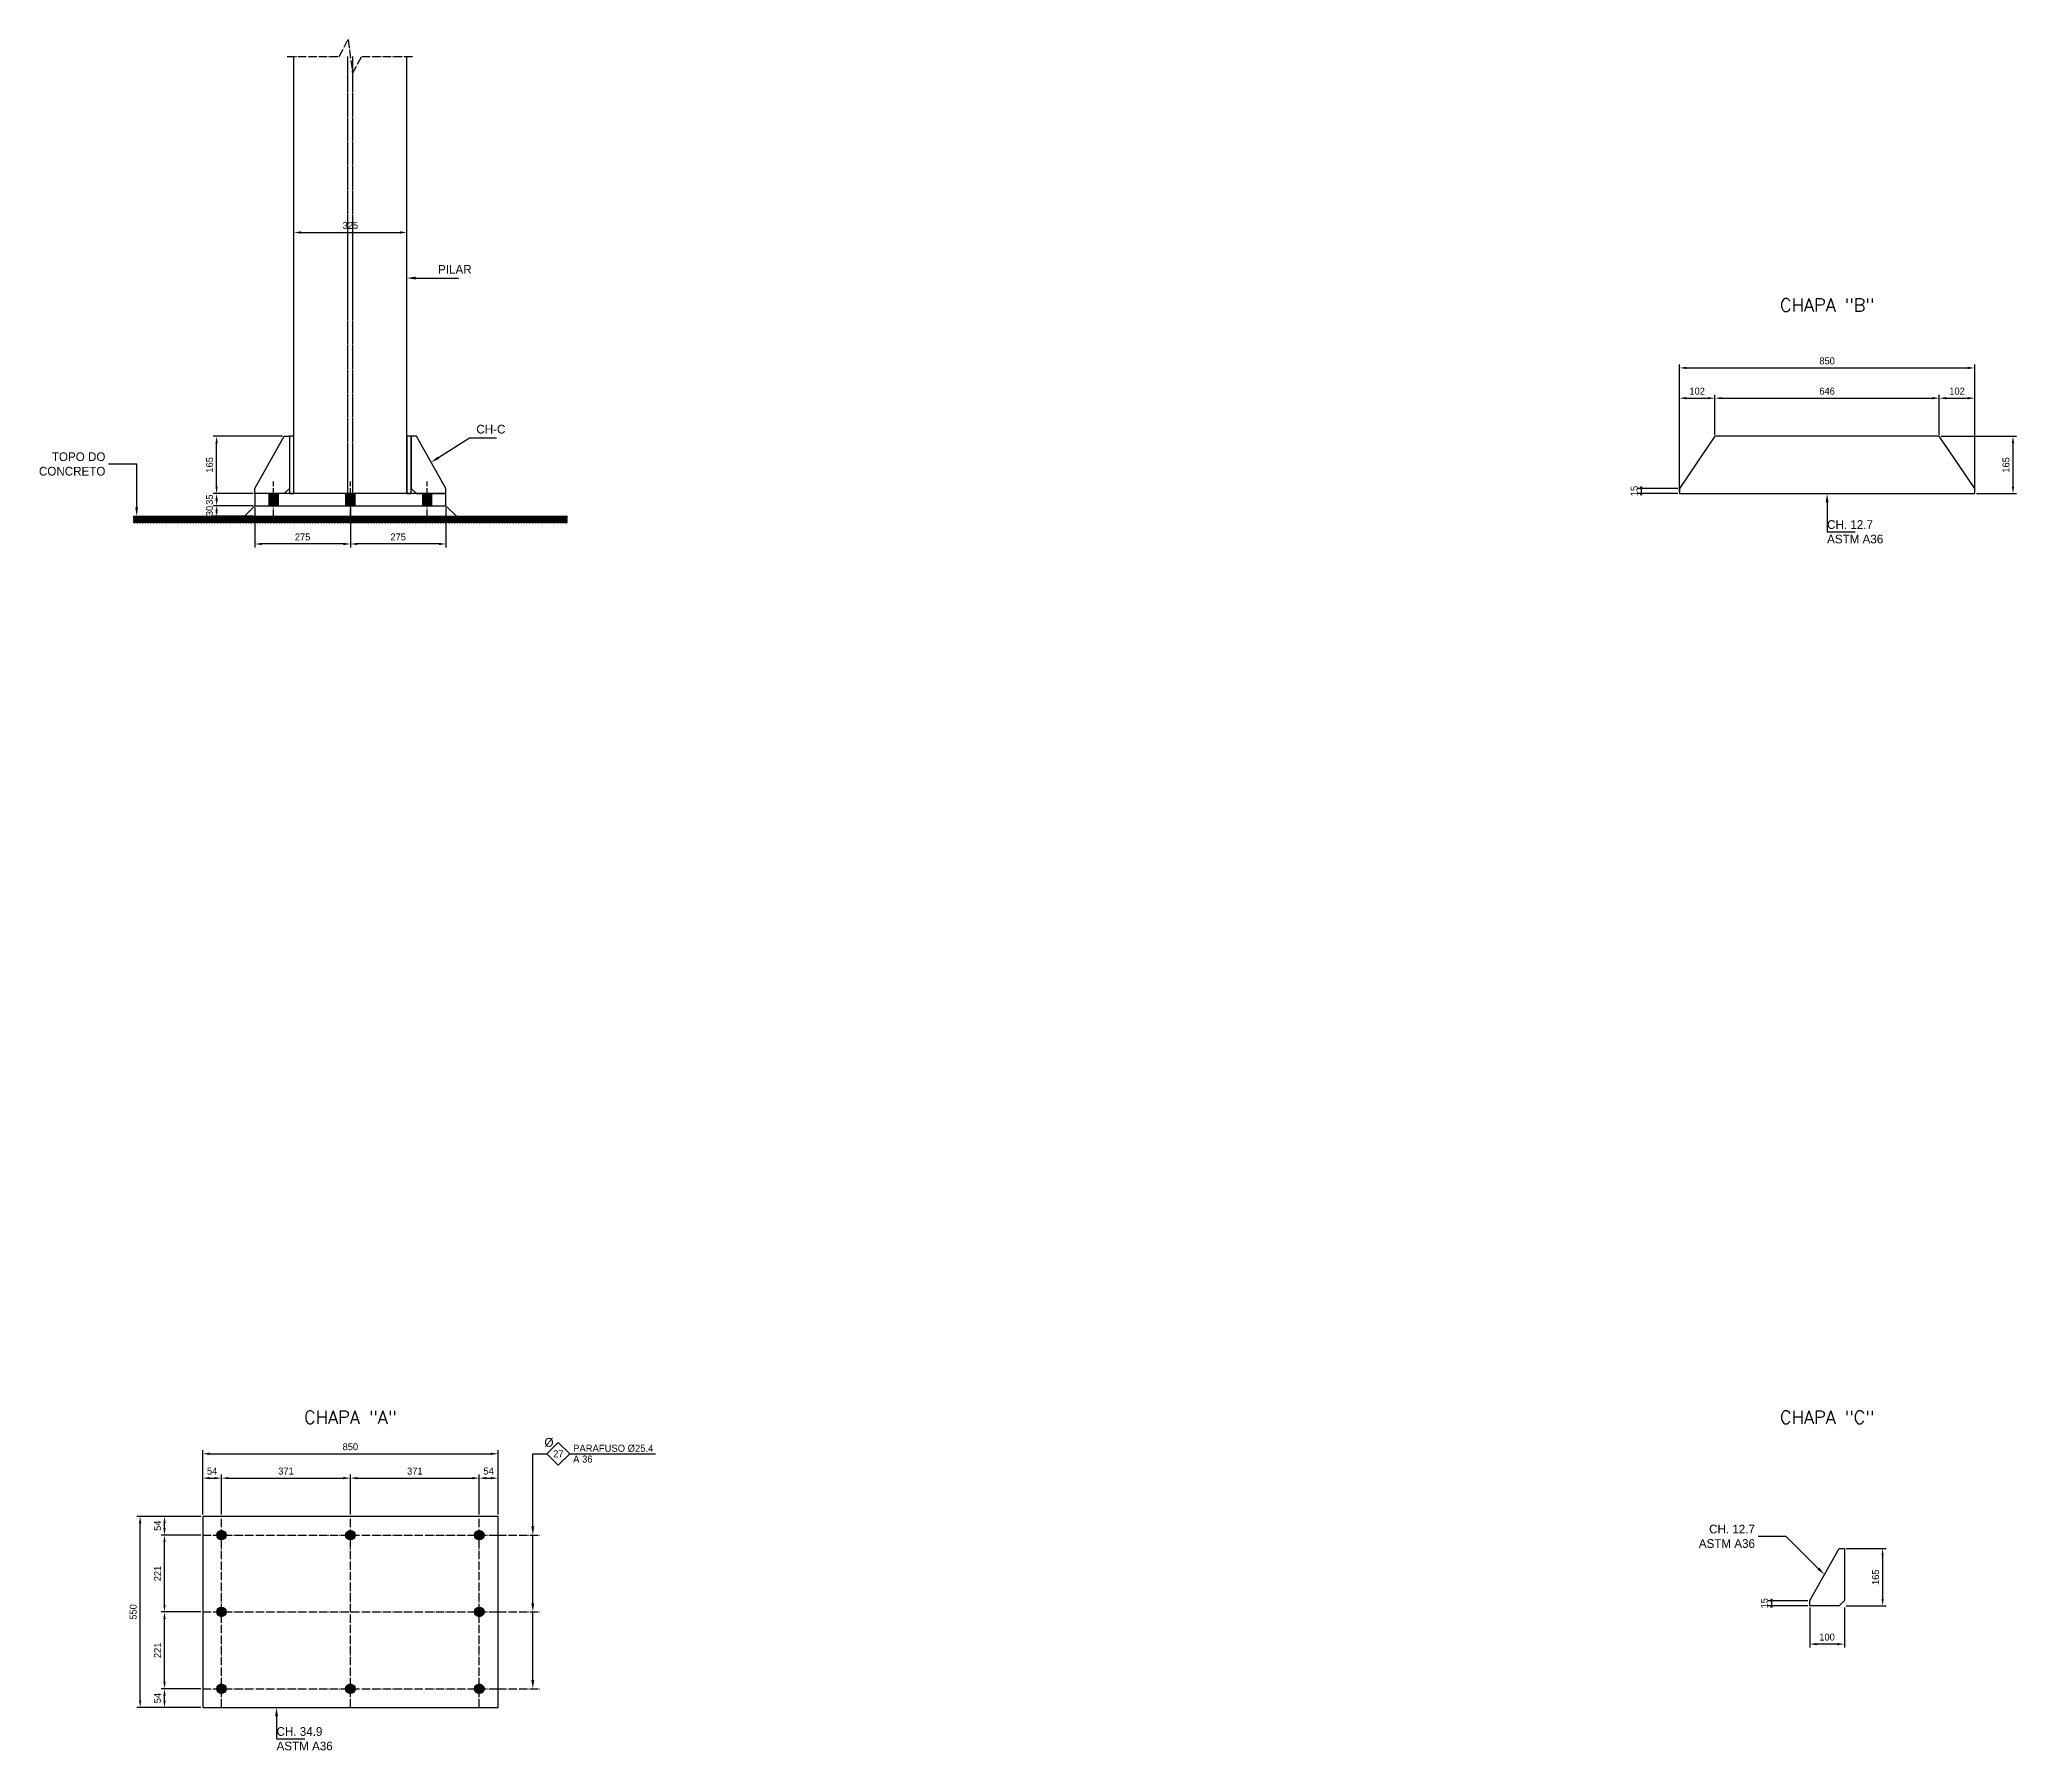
# Model space of a CAD drawing. Extents: x -5312 to 9045, y -3599 to 1729.
# Drawn here: x 3355 to 9045, y -3599 to 1324 of the extents above; entities that cross this region are included whole.
import ezdxf

# ---------------------------------------------------------------- set-up
doc = ezdxf.new("R2010")
doc.units = 0
doc.header["$MEASUREMENT"] = 0
doc.linetypes.add('ACAD_ISO01W100', pattern=[5, 4, -1])
doc.linetypes.add('ACAD_ISO04W100', pattern=[30.5, 24, -3, 0.5, -3])
doc.layers.get('DEFPOINTS').update_dxf_attribs({"linetype": 'ACAD_ISO01W100'})
for name, color, linetype in [('EIXO', 5, 'ACAD_ISO04W100'), ('FAB-CHAPA', 2, 'Continuous'), ('L-HIDDEN', 7, 'ACAD_ISO01W100'), ('PERFIL', 1, 'Continuous'), ('REGUA120', 2, 'Continuous'), ('REGUA80', 4, 'Continuous')]:
    doc.layers.add(name, color=color, linetype=linetype)
doc.styles.add('REGUA100', font='ROMANS.SHX', dxfattribs={"height": 2.54})
doc.dimstyles.new('ISO-25', dxfattribs={"dimtxt": 2.5, "dimasz": 2.5, "dimexe": 1.25, "dimexo": 0.625, "dimtad": 1, "dimtxsty": 'STANDARD', "dimcen": 2.5, "dimclrt": 4, "dimazin": 3, "dimtfac": 1, "dimtmove": 0, "dimatfit": 3})

# ---------------------------------------------------------------- blocks, each defined once
blk = doc.blocks.new('*D7')
for p, q in [((4087.5, 748.8), (4087.5, 778.8)), ((4107.5, 768.8), (4392.5, 768.8)), ((4412.5, 748.8), (4412.5, 778.8))]:
    blk.add_line(p, q)
for points in [[(4087.5, 768.8), (4107.5, 772.1), (4107.5, 765.4)], [(4412.5, 768.8), (4392.5, 765.4), (4392.5, 772.1)]]:
    blk.add_trace(points)
at = {"layer": 'DEFPOINTS', "color": 0}
for p in [(4087.5, 743.8), (4250, 778.8), (4412.5, 743.8)]:
    blk.add_point(p, dxfattribs=at)
at = {"layer": 'REGUA80', "color": 4, "insert": (4250, 778.8), "char_height": 20, "attachment_point": 8}
blk.add_mtext('325', dxfattribs=at)
blk = doc.blocks.new('*D8')
for p, q in [((3970, -17.5), (3855, -17.5)), ((3970, -47.5), (3855, -47.5)), ((3865, -27.5), (3865, -37.5))]:
    blk.add_line(p, q)
for points in [[(3865, -17.5), (3868.3, -37.5), (3861.7, -37.5)], [(3865, -47.5), (3861.7, -27.5), (3868.3, -27.5)]]:
    blk.add_trace(points)
at = {"layer": 'DEFPOINTS', "color": 0, "linetype": 'BYBLOCK'}
for p in [(3975, -17.5), (3975, -47.5)]:
    blk.add_point(p, dxfattribs=at)
at = {"layer": 'REGUA80', "color": 4, "insert": (3855, -32.5), "char_height": 20, "attachment_point": 8, "rotation": 90}
blk.add_mtext('30', dxfattribs=at)
blk = doc.blocks.new('*D9')
for p, q in [((3970, 17.5), (3855, 17.5)), ((3865, 2.5), (3865, -2.5)), ((3970, -17.5), (3855, -17.5))]:
    blk.add_line(p, q)
for points in [[(3865, 17.5), (3868.3, -2.5), (3861.7, -2.5)], [(3865, -17.5), (3861.7, 2.5), (3868.3, 2.5)]]:
    blk.add_trace(points)
at = {"layer": 'DEFPOINTS', "color": 0, "linetype": 'BYBLOCK'}
for p in [(3975, 17.5), (3975, -17.5)]:
    blk.add_point(p, dxfattribs=at)
at = {"layer": 'REGUA80', "color": 4, "insert": (3855, 0), "char_height": 20, "attachment_point": 8, "rotation": 90}
blk.add_mtext('35', dxfattribs=at)
blk = doc.blocks.new('*D10')
for p, q in [((4054.8, 182.5), (3855, 182.5)), ((3865, 37.5), (3865, 162.5)), ((3970, 17.5), (3855, 17.5))]:
    blk.add_line(p, q)
for points in [[(3865, 182.5), (3868.3, 162.5), (3861.7, 162.5)], [(3865, 17.5), (3861.7, 37.5), (3868.3, 37.5)]]:
    blk.add_trace(points)
at = {"layer": 'DEFPOINTS', "color": 0, "linetype": 'BYBLOCK'}
for p in [(4059.8, 182.5), (3975, 17.5)]:
    blk.add_point(p, dxfattribs=at)
at = {"layer": 'REGUA80', "color": 4, "insert": (3855, 100), "char_height": 20, "attachment_point": 8, "rotation": 90}
blk.add_mtext('165', dxfattribs=at)
blk = doc.blocks.new('*D11')
for p, q in [((3975, -22.5), (3975, -137.5)), ((4250, -22.5), (4250, -137.5)), ((4230, -127.5), (3995, -127.5))]:
    blk.add_line(p, q)
for points in [[(3975, -127.5), (3995, -124.1), (3995, -130.8)], [(4250, -127.5), (4230, -130.8), (4230, -124.1)]]:
    blk.add_trace(points)
at = {"layer": 'DEFPOINTS', "color": 0}
for p in [(3975, -17.5), (4250, -17.5), (4112.5, -117.5)]:
    blk.add_point(p, dxfattribs=at)
at = {"layer": 'REGUA80', "color": 4, "insert": (4112.5, -117.5), "char_height": 20, "attachment_point": 8}
blk.add_mtext('275', dxfattribs=at)
blk = doc.blocks.new('*D12')
for p, q in [((4250, -22.5), (4250, -137.5)), ((4525, -22.5), (4525, -137.5)), ((4505, -127.5), (4270, -127.5))]:
    blk.add_line(p, q)
for points in [[(4250, -127.5), (4270, -124.1), (4270, -130.8)], [(4525, -127.5), (4505, -130.8), (4505, -124.1)]]:
    blk.add_trace(points)
at = {"layer": 'DEFPOINTS', "color": 0}
for p in [(4250, -17.5), (4525, -17.5), (4387.5, -117.5)]:
    blk.add_point(p, dxfattribs=at)
at = {"layer": 'REGUA80', "color": 4, "insert": (4387.5, -117.5), "char_height": 20, "attachment_point": 8}
blk.add_mtext('275', dxfattribs=at)
blk = doc.blocks.new('*D17')
for p, q in [((3820, -3421), (3705, -3421)), ((3715, -3455), (3715, -3441)), ((3820, -3475), (3705, -3475))]:
    blk.add_line(p, q)
for points in [[(3715, -3421), (3718.3, -3441), (3711.7, -3441)], [(3715, -3475), (3711.7, -3455), (3718.3, -3455)]]:
    blk.add_trace(points)
at = {"layer": 'DEFPOINTS', "color": 0, "linetype": 'BYBLOCK'}
for p in [(3825, -3421), (3825, -3475)]:
    blk.add_point(p, dxfattribs=at)
at = {"layer": 'REGUA80', "color": 4, "insert": (3705, -3448), "char_height": 20, "attachment_point": 8, "rotation": 90}
blk.add_mtext('54', dxfattribs=at)
blk = doc.blocks.new('*D18')
for p, q in [((3820, -3200), (3705, -3200)), ((3715, -3401), (3715, -3220)), ((3820, -3421), (3705, -3421))]:
    blk.add_line(p, q)
for points in [[(3715, -3200), (3718.3, -3220), (3711.7, -3220)], [(3715, -3421), (3711.7, -3401), (3718.3, -3401)]]:
    blk.add_trace(points)
at = {"layer": 'DEFPOINTS', "color": 0, "linetype": 'BYBLOCK'}
for p in [(3825, -3200), (3825, -3421)]:
    blk.add_point(p, dxfattribs=at)
at = {"layer": 'REGUA80', "color": 4, "insert": (3705, -3310.5), "char_height": 20, "attachment_point": 8, "rotation": 90}
blk.add_mtext('221', dxfattribs=at)
blk = doc.blocks.new('*D19')
for p, q in [((3820, -2979), (3705, -2979)), ((3715, -3180), (3715, -2999)), ((3820, -3200), (3705, -3200))]:
    blk.add_line(p, q)
for points in [[(3715, -2979), (3718.3, -2999), (3711.7, -2999)], [(3715, -3200), (3711.7, -3180), (3718.3, -3180)]]:
    blk.add_trace(points)
at = {"layer": 'DEFPOINTS', "color": 0, "linetype": 'BYBLOCK'}
for p in [(3825, -2979), (3825, -3200)]:
    blk.add_point(p, dxfattribs=at)
at = {"layer": 'REGUA80', "color": 4, "insert": (3705, -3089.5), "char_height": 20, "attachment_point": 8, "rotation": 90}
blk.add_mtext('221', dxfattribs=at)
blk = doc.blocks.new('*D20')
for p, q in [((3820, -2925), (3705, -2925)), ((3715, -2959), (3715, -2945)), ((3820, -2979), (3705, -2979))]:
    blk.add_line(p, q)
for points in [[(3715, -2925), (3718.3, -2945), (3711.7, -2945)], [(3715, -2979), (3711.7, -2959), (3718.3, -2959)]]:
    blk.add_trace(points)
at = {"layer": 'DEFPOINTS', "color": 0, "linetype": 'BYBLOCK'}
for p in [(3825, -2925), (3825, -2979)]:
    blk.add_point(p, dxfattribs=at)
at = {"layer": 'REGUA80', "color": 4, "insert": (3705, -2952), "char_height": 20, "attachment_point": 8, "rotation": 90}
blk.add_mtext('54', dxfattribs=at)
blk = doc.blocks.new('*D21')
for p, q in [((3825, -2920), (3825, -2805)), ((3845, -2815), (3859, -2815)), ((3879, -2920), (3879, -2805))]:
    blk.add_line(p, q)
for points in [[(3825, -2815), (3845, -2811.7), (3845, -2818.3)], [(3879, -2815), (3859, -2818.3), (3859, -2811.7)]]:
    blk.add_trace(points)
at = {"layer": 'DEFPOINTS', "color": 0}
for p in [(3852, -2805), (3825, -2925), (3879, -2925)]:
    blk.add_point(p, dxfattribs=at)
at = {"layer": 'REGUA80', "color": 4, "insert": (3852, -2805), "char_height": 20, "attachment_point": 8}
blk.add_mtext('54', dxfattribs=at)
blk = doc.blocks.new('*D22')
for p, q in [((3879, -2920), (3879, -2805)), ((3899, -2815), (4230, -2815)), ((4250, -2920), (4250, -2805))]:
    blk.add_line(p, q)
for points in [[(3879, -2815), (3899, -2811.7), (3899, -2818.3)], [(4250, -2815), (4230, -2818.3), (4230, -2811.7)]]:
    blk.add_trace(points)
at = {"layer": 'DEFPOINTS', "color": 0}
for p in [(4064.5, -2805), (3879, -2925), (4250, -2925)]:
    blk.add_point(p, dxfattribs=at)
at = {"layer": 'REGUA80', "color": 4, "insert": (4064.5, -2805), "char_height": 20, "attachment_point": 8}
blk.add_mtext('371', dxfattribs=at)
blk = doc.blocks.new('*D23')
for p, q in [((4250, -2920), (4250, -2805)), ((4270, -2815), (4601, -2815)), ((4621, -2920), (4621, -2805))]:
    blk.add_line(p, q)
for points in [[(4250, -2815), (4270, -2811.7), (4270, -2818.3)], [(4621, -2815), (4601, -2818.3), (4601, -2811.7)]]:
    blk.add_trace(points)
at = {"layer": 'DEFPOINTS', "color": 0}
for p in [(4435.5, -2805), (4250, -2925), (4621, -2925)]:
    blk.add_point(p, dxfattribs=at)
at = {"layer": 'REGUA80', "color": 4, "insert": (4435.5, -2805), "char_height": 20, "attachment_point": 8}
blk.add_mtext('371', dxfattribs=at)
blk = doc.blocks.new('*D24')
for p, q in [((4621, -2920), (4621, -2805)), ((4641, -2815), (4655, -2815)), ((4675, -2920), (4675, -2805))]:
    blk.add_line(p, q)
for points in [[(4621, -2815), (4641, -2811.7), (4641, -2818.3)], [(4675, -2815), (4655, -2818.3), (4655, -2811.7)]]:
    blk.add_trace(points)
at = {"layer": 'DEFPOINTS', "color": 0}
for p in [(4648, -2805), (4621, -2925), (4675, -2925)]:
    blk.add_point(p, dxfattribs=at)
at = {"layer": 'REGUA80', "color": 4, "insert": (4648, -2805), "char_height": 20, "attachment_point": 8}
blk.add_mtext('54', dxfattribs=at)
blk = doc.blocks.new('*D25')
for p, q in [((3820, -2925), (3635, -2925)), ((3645, -3455), (3645, -2945)), ((3820, -3475), (3635, -3475))]:
    blk.add_line(p, q)
for points in [[(3645, -2925), (3648.3, -2945), (3641.7, -2945)], [(3645, -3475), (3641.7, -3455), (3648.3, -3455)]]:
    blk.add_trace(points)
at = {"layer": 'DEFPOINTS', "color": 0, "linetype": 'BYBLOCK'}
for p in [(3825, -2925), (3825, -3475)]:
    blk.add_point(p, dxfattribs=at)
at = {"layer": 'REGUA80', "color": 4, "insert": (3635, -3200), "char_height": 20, "attachment_point": 8, "rotation": 90}
blk.add_mtext('550', dxfattribs=at)
blk = doc.blocks.new('*D26')
for p, q in [((3825, -2920), (3825, -2735)), ((3845, -2745), (4655, -2745)), ((4675, -2920), (4675, -2735))]:
    blk.add_line(p, q)
for points in [[(3825, -2745), (3845, -2741.7), (3845, -2748.3)], [(4675, -2745), (4655, -2748.3), (4655, -2741.7)]]:
    blk.add_trace(points)
at = {"layer": 'DEFPOINTS', "color": 0}
for p in [(4250, -2735), (3825, -2925), (4675, -2925)]:
    blk.add_point(p, dxfattribs=at)
at = {"layer": 'REGUA80', "color": 4, "insert": (4250, -2735), "char_height": 20, "attachment_point": 8}
blk.add_mtext('850', dxfattribs=at)
blk = doc.blocks.new('*D27')
for p, q in [((8075, 37), (8075, 302)), ((8095, 292), (8157, 292)), ((8177, 187), (8177, 302))]:
    blk.add_line(p, q)
for points in [[(8075, 292), (8095, 295.3), (8095, 288.7)], [(8177, 292), (8157, 288.7), (8157, 295.3)]]:
    blk.add_trace(points)
at = {"layer": 'DEFPOINTS', "color": 0}
for p in [(8126, 302), (8177, 182), (8075, 32)]:
    blk.add_point(p, dxfattribs=at)
at = {"layer": 'REGUA80', "color": 4, "insert": (8126, 302), "char_height": 20, "attachment_point": 8}
blk.add_mtext('102', dxfattribs=at)
blk = doc.blocks.new('*D28')
for p, q in [((8177, 187), (8177, 302)), ((8197, 292), (8803, 292)), ((8823, 187), (8823, 302))]:
    blk.add_line(p, q)
for points in [[(8177, 292), (8197, 295.3), (8197, 288.7)], [(8823, 292), (8803, 288.7), (8803, 295.3)]]:
    blk.add_trace(points)
at = {"layer": 'DEFPOINTS', "color": 0}
for p in [(8500, 302), (8177, 182), (8823, 182)]:
    blk.add_point(p, dxfattribs=at)
at = {"layer": 'REGUA80', "color": 4, "insert": (8500, 302), "char_height": 20, "attachment_point": 8}
blk.add_mtext('646', dxfattribs=at)
blk = doc.blocks.new('*D29')
for p, q in [((8823, 187), (8823, 302)), ((8843, 292), (8905, 292)), ((8925, 37), (8925, 302))]:
    blk.add_line(p, q)
for points in [[(8823, 292), (8843, 295.3), (8843, 288.7)], [(8925, 292), (8905, 288.7), (8905, 295.3)]]:
    blk.add_trace(points)
at = {"layer": 'DEFPOINTS', "color": 0}
for p in [(8874, 302), (8823, 182), (8925, 32)]:
    blk.add_point(p, dxfattribs=at)
at = {"layer": 'REGUA80', "color": 4, "insert": (8874, 302), "char_height": 20, "attachment_point": 8}
blk.add_mtext('102', dxfattribs=at)
blk = doc.blocks.new('*D30')
for p, q in [((8075, 22), (8075, 389)), ((8095, 379), (8905, 379)), ((8925, 22), (8925, 389))]:
    blk.add_line(p, q)
for points in [[(8075, 379), (8095, 382.3), (8095, 375.7)], [(8925, 379), (8905, 375.7), (8905, 382.3)]]:
    blk.add_trace(points)
at = {"layer": 'DEFPOINTS', "color": 0}
for p in [(8500, 389), (8075, 17), (8925, 17)]:
    blk.add_point(p, dxfattribs=at)
at = {"layer": 'REGUA80', "color": 4, "insert": (8500, 389), "char_height": 20, "attachment_point": 8}
blk.add_mtext('850', dxfattribs=at)
blk = doc.blocks.new('*D31')
for p, q in [((8070, 32.5), (7955, 32.5)), ((8070, 17.5), (7955, 17.5)), ((7965, 37.5), (7965, 12.5))]:
    blk.add_line(p, q)
for points in [[(7965, 17.5), (7961.7, 37.5), (7968.3, 37.5)], [(7965, 32.5), (7968.3, 12.5), (7961.7, 12.5)]]:
    blk.add_trace(points)
at = {"layer": 'DEFPOINTS', "color": 0, "linetype": 'BYBLOCK'}
for p in [(8075, 32.5), (8075, 17.5)]:
    blk.add_point(p, dxfattribs=at)
at = {"layer": 'REGUA80', "color": 4, "insert": (7955, 25), "char_height": 20, "attachment_point": 8, "rotation": 90}
blk.add_mtext('15', dxfattribs=at)
blk = doc.blocks.new('*D32')
for p, q in [((8828, 182.4), (9045, 182.4)), ((9035, 162.4), (9035, 37.5)), ((8930, 17.5), (9045, 17.5))]:
    blk.add_line(p, q)
for points in [[(9035, 182.4), (9038.3, 162.4), (9031.7, 162.4)], [(9035, 17.5), (9031.7, 37.5), (9038.3, 37.5)]]:
    blk.add_trace(points)
at = {"layer": 'DEFPOINTS', "color": 0, "linetype": 'BYBLOCK'}
for p in [(8823, 182.4), (8925, 17.5)]:
    blk.add_point(p, dxfattribs=at)
at = {"layer": 'REGUA80', "color": 4, "insert": (9025, 99.9), "char_height": 20, "attachment_point": 8, "rotation": 90}
blk.add_mtext('165', dxfattribs=at)
blk = doc.blocks.new('*D33')
for p, q in [((8554.8, -3017.6), (8669.8, -3017.6)), ((8659.8, -3037.6), (8659.8, -3162.6)), ((8554.8, -3182.6), (8669.8, -3182.6))]:
    blk.add_line(p, q)
for points in [[(8659.8, -3017.6), (8663.1, -3037.6), (8656.5, -3037.6)], [(8659.8, -3182.6), (8656.5, -3162.6), (8663.1, -3162.6)]]:
    blk.add_trace(points)
at = {"layer": 'DEFPOINTS', "color": 0, "linetype": 'BYBLOCK'}
for p in [(8549.8, -3017.6), (8549.8, -3182.6)]:
    blk.add_point(p, dxfattribs=at)
at = {"layer": 'REGUA80', "color": 4, "insert": (8649.8, -3100.1), "char_height": 20, "attachment_point": 8, "rotation": 90}
blk.add_mtext('165', dxfattribs=at)
blk = doc.blocks.new('*D34')
for p, q in [((8450, -3187.6), (8450, -3302.6)), ((8549.8, -3187.6), (8549.8, -3302.6)), ((8529.8, -3292.6), (8470, -3292.6))]:
    blk.add_line(p, q)
for points in [[(8450, -3292.6), (8470, -3289.2), (8470, -3295.9)], [(8549.8, -3292.6), (8529.8, -3295.9), (8529.8, -3289.2)]]:
    blk.add_trace(points)
at = {"layer": 'DEFPOINTS', "color": 0}
for p in [(8450, -3182.6), (8549.8, -3182.6), (8499.9, -3282.6)]:
    blk.add_point(p, dxfattribs=at)
at = {"layer": 'REGUA80', "color": 4, "insert": (8499.9, -3282.6), "char_height": 20, "attachment_point": 8}
blk.add_mtext('100', dxfattribs=at)
blk = doc.blocks.new('*D35')
for p, q in [((8445, -3167.6), (8330, -3167.6)), ((8445, -3182.6), (8330, -3182.6)), ((8340, -3162.6), (8340, -3187.6))]:
    blk.add_line(p, q)
for points in [[(8340, -3182.6), (8336.7, -3162.6), (8343.3, -3162.6)], [(8340, -3167.6), (8343.3, -3187.6), (8336.7, -3187.6)]]:
    blk.add_trace(points)
at = {"layer": 'DEFPOINTS', "color": 0, "linetype": 'BYBLOCK'}
for p in [(8450, -3167.6), (8450, -3182.6)]:
    blk.add_point(p, dxfattribs=at)
at = {"layer": 'REGUA80', "color": 4, "insert": (8330, -3175.1), "char_height": 20, "attachment_point": 8, "rotation": 90}
blk.add_mtext('15', dxfattribs=at)

msp = doc.modelspace()

# ---------------------------------------------------------------- hatches: boundary and pattern name
h = msp.add_hatch()
h.set_pattern_fill('ANSI31', color=256, style=0)
h.set_pattern_definition([(45, (0, 0), (-2.245064, 2.245064), [])])
h.paths.add_polyline_path([(3625, -47.45), (3625, -67.45), (4875, -67.45), (4875, -47.45)])

# ---------------------------------------------------------------- linework, layer by layer
for p, q in [((3625, -47.45), (4875, -47.45)), ((4775, -2745), (4815.781, -2745))]:
    msp.add_line(p, q)
at = {"color": 4}
for p, q in [((3975, -17.45), (3945, -47.45)), ((4525, -17.45), (4555, -47.45)), ((4881.131, -2745), (5128.131, -2745))]:
    msp.add_line(p, q, dxfattribs=at)
for points in [[(4437.5, 637.5), (4482.5, 637.5), (4561, 637.5)], [(4503.692, 120.872), (4592.6, 177.45), (4670.6, 177.45)], [(3635, -22.45), (3635, 102.55), (3554, 102.55)], [(8500, -7.55), (8500, -92.55), (8581, -92.55)], [(4775, -2954), (4775, -2745)], [(4775, -3175), (4775, -2979)], [(8474.722, -3074.872), (8382.4, -2982.55), (8301.4, -2982.55)], [(4775, -3396), (4775, -3200)], [(4037.5, -3500), (4037.5, -3565), (4118.5, -3565)]]:
    msp.add_lwpolyline(points)
msp.add_lwpolyline([(4881.131, -2745), (4848.456, -2712.325), (4815.781, -2745), (4848.456, -2777.675)], close=True, dxfattribs=at)
at = {"const_width": 13.7}
for points in [[(3872.15, -2979, 1), (3885.85, -2979, 1)], [(4243.15, -2979, 1), (4256.85, -2979, 1)], [(4614.15, -2979, 1), (4627.85, -2979, 1)], [(3872.15, -3200, 1), (3885.85, -3200, 1)], [(4614.15, -3200, 1), (4627.85, -3200, 1)], [(3872.15, -3421, 1), (3885.85, -3421, 1)], [(4243.15, -3421, 1), (4256.85, -3421, 1)], [(4614.15, -3421, 1), (4627.85, -3421, 1)]]:
    msp.add_lwpolyline(points, format="xyb", close=True, dxfattribs=at)
for points in [[(4412.5, 637.5), (4437.5, 641.667), (4437.5, 633.333)], [(4482.6, 107.45), (4501.455, 124.387), (4505.929, 117.357)], [(8500, 17.45), (8504.167, -7.55), (8495.833, -7.55)], [(3635, -47.45), (3630.833, -22.45), (3639.167, -22.45)], [(4775, -2979), (4770.833, -2954), (4779.167, -2954)], [(8492.4, -3092.55), (8471.776, -3077.819), (8477.669, -3071.926)], [(4775, -3200), (4770.833, -3175), (4779.167, -3175)], [(4775, -3421), (4770.833, -3396), (4779.167, -3396)], [(4037.5, -3475), (4041.667, -3500), (4033.333, -3500)]]:
    msp.add_trace(points)
at = {"color": 255}
for points in [[(4015.3, -17.45), (4042.7, -17.45), (4015.3, 17.45), (4042.7, 17.45)], [(4015.3, -17.45), (4042.7, -17.45), (4015.3, 17.45), (4042.7, 17.45)], [(4015.3, -17.45), (4042.7, -17.45), (4015.3, 17.45), (4042.7, 17.45)], [(4236.3, -17.45), (4263.7, -17.45), (4236.3, 17.45), (4263.7, 17.45)], [(4236.3, -17.45), (4263.7, -17.45), (4236.3, 17.45), (4263.7, 17.45)], [(4457.3, -17.45), (4484.7, -17.45), (4457.3, 17.45), (4484.7, 17.45)], [(4457.3, -17.45), (4484.7, -17.45), (4457.3, 17.45), (4484.7, 17.45)], [(4457.3, -17.45), (4484.7, -17.45), (4457.3, 17.45), (4484.7, 17.45)]]:
    msp.add_trace(points, dxfattribs=at)
at = {"layer": 'EIXO'}
for p, q in [((4029, -52.35), (4029, 52.35)), ((4029, -52.35), (4029, 52.35)), ((4029, -52.35), (4029, 52.35)), ((4250, -52.35), (4250, 52.35)), ((4250, -52.35), (4250, 52.35)), ((4471, -52.35), (4471, 52.35)), ((4471, -52.35), (4471, 52.35)), ((4471, -52.35), (4471, 52.35)), ((3879, -3475), (3879, -2925)), ((4250, -3475), (4250, -2925)), ((4621, -3475), (4621, -2925)), ((3825, -2979), (4675, -2979)), ((4675, -2979), (4795, -2979)), ((3825, -3200), (4675, -3200)), ((4675, -3200), (4795, -3200)), ((3825, -3421), (4675, -3421)), ((4675, -3421), (4795, -3421))]:
    msp.add_line(p, q, dxfattribs=at)
msp.add_lwpolyline([(4068, 1275), (4217.5, 1275), (4243.5, 1323.75), (4256.5, 1226.25), (4282.5, 1275), (4432, 1275)], dxfattribs=at)
at = {"layer": 'FAB-CHAPA'}
for points in [[(3975, 17.45), (3975, 32.45), (4059.8, 182.45), (4074.8, 182.45), (4074.8, 32.45), (4059.8, 17.45)], [(4074.8, 17.45), (4087.5, 17.45), (4087.5, 182.45), (4074.8, 182.45)], [(4412.5, 17.45), (4425.2, 17.45), (4425.2, 182.45), (4412.5, 182.45)], [(4525, 17.45), (4525, 32.45), (4440.2, 182.45), (4425.2, 182.45), (4425.2, 32.45), (4440.2, 17.45)], [(8925, 17.45), (8925, 32.45), (8823, 182.45), (8177, 182.45), (8075, 32.45), (8075, 17.45)], [(3975, -17.45), (4525, -17.45), (4525, 17.45), (3975, 17.45)], [(4015.3, -17.45), (4042.7, -17.45), (4042.7, 17.45), (4015.3, 17.45)], [(4015.3, -17.45), (4042.7, -17.45), (4042.7, 17.45), (4015.3, 17.45)], [(4015.3, -17.45), (4042.7, -17.45), (4042.7, 17.45), (4015.3, 17.45)], [(4236.3, -17.45), (4263.7, -17.45), (4263.7, 17.45), (4236.3, 17.45)], [(4236.3, -17.45), (4263.7, -17.45), (4263.7, 17.45), (4236.3, 17.45)], [(4457.3, -17.45), (4484.7, -17.45), (4484.7, 17.45), (4457.3, 17.45)], [(4457.3, -17.45), (4484.7, -17.45), (4484.7, 17.45), (4457.3, 17.45)], [(4457.3, -17.45), (4484.7, -17.45), (4484.7, 17.45), (4457.3, 17.45)], [(3825, -3475), (4675, -3475), (4675, -2925), (3825, -2925)], [(8450, -3182.55), (8450, -3167.55), (8534.8, -3017.55), (8549.8, -3017.55), (8549.8, -3167.55), (8534.8, -3182.55)]]:
    msp.add_lwpolyline(points, close=True, dxfattribs=at)
at = {"layer": 'FAB-CHAPA', "linetype": 'CONTINUOUS'}
for centre in [(3879, -2979), (4250, -2979), (4621, -2979), (3879, -3200), (4621, -3200), (3879, -3421), (4250, -3421), (4621, -3421)]:
    msp.add_circle(centre, 13.7, dxfattribs=at)
at = {"layer": 'L-HIDDEN'}
for p, q in [((4243, 20.94), (4243, 1275)), ((4257, 20.94), (4257, 1275))]:
    msp.add_line(p, q, dxfattribs=at)
at = {"layer": 'PERFIL'}
for p, q in [((4087.5, 20.94), (4087.5, 1275)), ((4412.5, 20.94), (4412.5, 1275))]:
    msp.add_line(p, q, dxfattribs=at)

# ---------------------------------------------------------------- texts
at = {"color": 4}
for s, insert, char_height, attachment_point in [('PILAR', (4502.5, 650), 25, 7), ('CH-C', (4612.6, 189.95), 25, 7), ('TOPO DO \\PCONCRETO', (3545, 102.55), 25, 6), ('CH. 12.7\\PASTM A36', (8500, -92.55), 25, 4), ('%%c', (4808.354, -2725.783), 25.4, 7), ('PARAFUSO %%c25.4', (4891.131, -2740), 20.3, 7), ('A 36', (4891.131, -2750), 20.3, 1), ('CH. 12.7\\PASTM A36', (8292.4, -2982.55), 25, 6), ('CH. 34.9\\PASTM A36', (4037.5, -3565), 25, 4)]:
    msp.add_mtext(s, dxfattribs=dict(at, insert=insert, char_height=char_height, attachment_point=attachment_point))
at = {"insert": (4848.456, -2745), "char_height": 20, "attachment_point": 5}
msp.add_mtext('27', dxfattribs=at)
at = {"layer": 'FAB-CHAPA', "color": 2, "char_height": 37.5, "attachment_point": 5, "style": 'REGUA100'}
for s, insert in [('CHAPA "B"', (8500, 560)), ('CHAPA "C"', (8500, -2640))]:
    msp.add_mtext(s, dxfattribs=dict(at, insert=insert))
at = {"layer": 'REGUA120', "color": 2, "insert": (4250, -2640), "char_height": 37.5, "attachment_point": 5, "style": 'REGUA100'}
msp.add_mtext('CHAPA "A"', dxfattribs=at)

# ---------------------------------------------------------------- dimensions: what is measured, and where the dimension line sits
for base, p1, p2, text, picture, middle in [((4087.5, 768.75), (4412.5, 743.75), (4087.5, 743.75), '325', '*D7', (4250, 768.75)), ((8075, 379), (8925, 17), (8075, 17), '850', '*D30', (8500, 379)), ((8075, 292), (8177, 182), (8075, 32), '102', '*D27', (8126, 292)), ((8177, 292), (8823, 182), (8177, 182), '646', '*D28', (8500, 292)), ((8823, 292), (8925, 32), (8823, 182), '102', '*D29', (8874, 292)), ((4250, -127.45), (3975, -17.45), (4250, -17.45), '275', '*D11', (4112.5, -127.45)), ((4525, -127.45), (4250, -17.45), (4525, -17.45), '275', '*D12', (4387.5, -127.45)), ((3825, -2745), (4675, -2925), (3825, -2925), '850', '*D26', (4250, -2745)), ((3825, -2815), (3879, -2925), (3825, -2925), '54', '*D21', (3852, -2815)), ((3879, -2815), (4250, -2925), (3879, -2925), '371', '*D22', (4064.5, -2815)), ((4250, -2815), (4621, -2925), (4250, -2925), '371', '*D23', (4435.5, -2815)), ((4621, -2815), (4675, -2925), (4621, -2925), '54', '*D24', (4648, -2815)), ((8549.8, -3292.55), (8450, -3182.55), (8549.8, -3182.55), '100', '*D34', (8499.9, -3292.55))]:
    dim = msp.add_linear_dim(base=base, p1=p1, p2=p2, text=text, dimstyle='ISO-25', override={"dimtxt": 20, "dimasz": 20, "dimgap": 10})
    dim.commit()
    dim.dimension.update_dxf_attribs({"geometry": picture, "text_midpoint": middle})
for base, p1, p2, text, picture, middle in [((3865, 182.45), (3975, 17.45), (4059.8, 182.45), '165', '*D10', (3865, 99.95)), ((9035, 17.45), (8823, 182.45), (8925, 17.45), '165', '*D32', (9035, 99.95)), ((3865, 17.45), (3975, -17.45), (3975, 17.45), '35', '*D9', (3865, 0)), ((7965, 32.45), (8075, 17.45), (8075, 32.45), '15', '*D31', (7965, 24.95)), ((3865, -17.45), (3975, -47.45), (3975, -17.45), '30', '*D8', (3865, -32.45)), ((3645, -2925), (3825, -3475), (3825, -2925), '550', '*D25', (3645, -3200)), ((3715, -2925), (3825, -2979), (3825, -2925), '54', '*D20', (3715, -2952)), ((3715, -2979), (3825, -3200), (3825, -2979), '221', '*D19', (3715, -3089.5)), ((8659.8, -3182.55), (8549.8, -3017.55), (8549.8, -3182.55), '165', '*D33', (8659.8, -3100.05)), ((8340, -3167.55), (8450, -3182.55), (8450, -3167.55), '15', '*D35', (8340, -3175.05)), ((3715, -3200), (3825, -3421), (3825, -3200), '221', '*D18', (3715, -3310.5)), ((3715, -3421), (3825, -3475), (3825, -3421), '54', '*D17', (3715, -3448))]:
    dim = msp.add_linear_dim(base=base, p1=p1, p2=p2, angle=90, text=text, dimstyle='ISO-25', override={"dimtxt": 20, "dimasz": 20, "dimgap": 10})
    dim.commit()
    dim.dimension.update_dxf_attribs({"geometry": picture, "text_midpoint": middle, "dimtype": 160})

doc.saveas('drawing.dxf')
